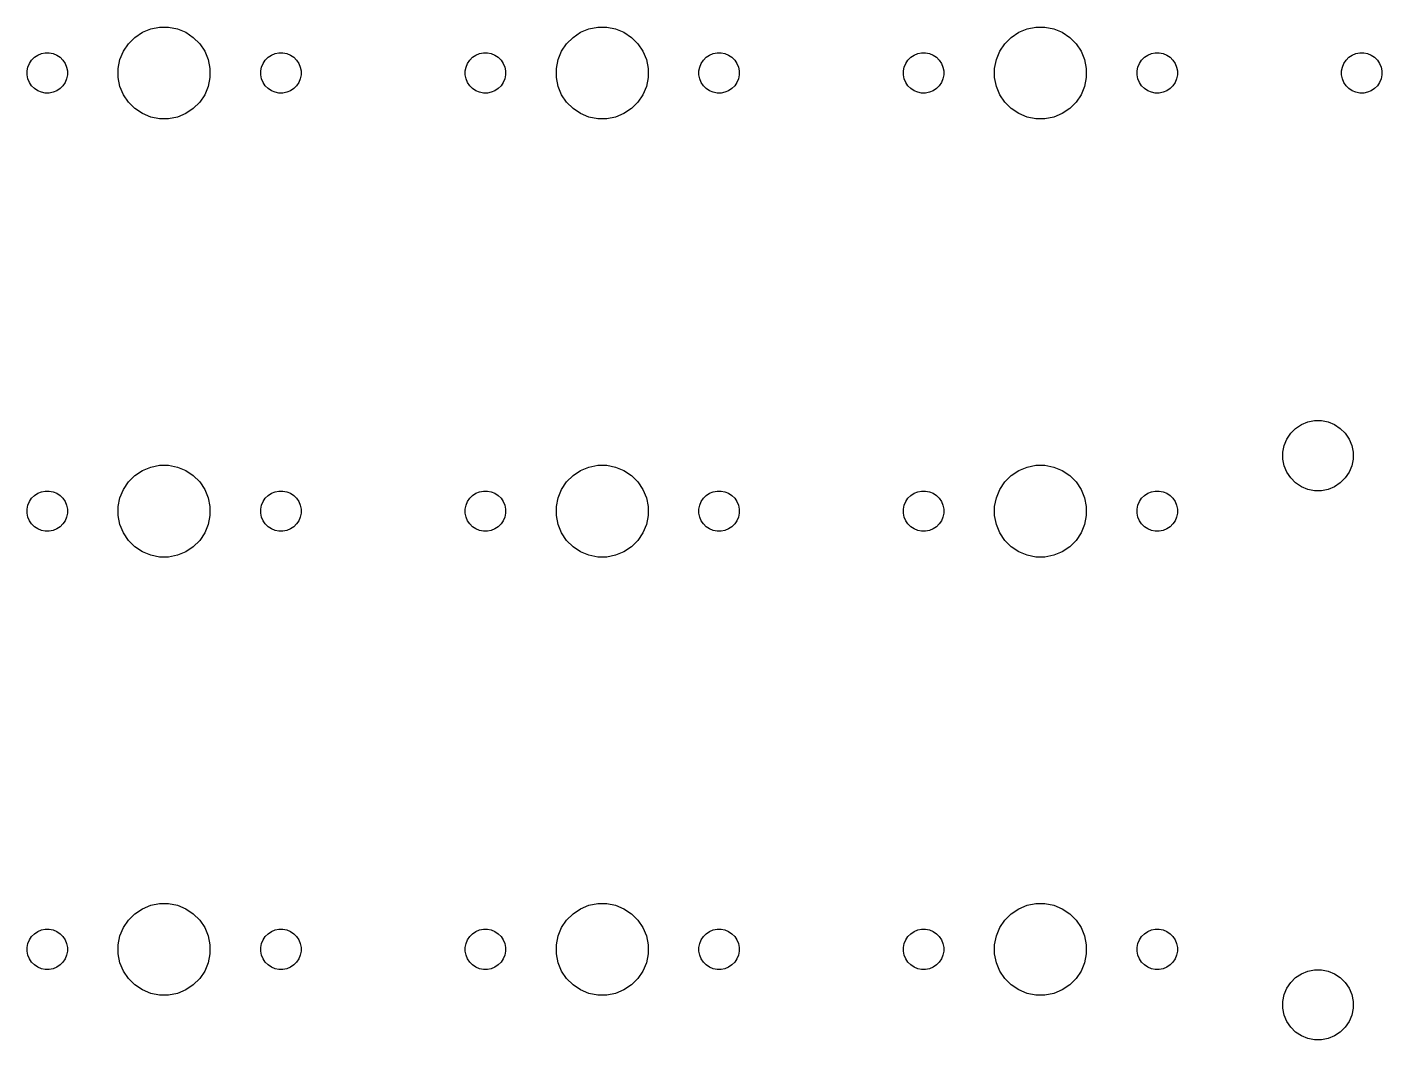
# Model space of a CAD drawing. Extents: x -662 to -203, y -195 to -58.
# Drawn here: x -662.4 to -603.5, y -130.2 to -86.2 of the extents above; entities that cross this region are included whole.
import ezdxf

# ---------------------------------------------------------------- set-up
doc = ezdxf.new("R2010")
doc.units = 0
doc.layers.add('BLACK', color=7, linetype='CONTINUOUS')

msp = doc.modelspace()

# ---------------------------------------------------------------- linework, layer by layer
at = {"layer": 'BLACK', "linetype": 'CONTINUOUS'}
for p, q in [((-657.696, -86.6019), (-657.369, -86.3837)), ((-657.369, -86.3837), (-657.006, -86.2334)), ((-657.006, -86.2334), (-656.621, -86.1568)), ((-656.621, -86.1568), (-656.229, -86.1568)), ((-656.229, -86.1568), (-655.843, -86.2334)), ((-655.843, -86.2334), (-655.48, -86.3837)), ((-655.48, -86.3837), (-655.154, -86.6019)), ((-638.646, -86.6019), (-638.319, -86.3837)), ((-638.319, -86.3837), (-637.956, -86.2334)), ((-637.956, -86.2334), (-637.571, -86.1568)), ((-637.571, -86.1568), (-637.179, -86.1568)), ((-637.179, -86.1568), (-636.793, -86.2334)), ((-636.793, -86.2334), (-636.43, -86.3837)), ((-636.43, -86.3837), (-636.104, -86.6019)), ((-619.596, -86.6019), (-619.269, -86.3837)), ((-619.269, -86.3837), (-618.906, -86.2334)), ((-618.906, -86.2334), (-618.521, -86.1568)), ((-618.521, -86.1568), (-618.129, -86.1568)), ((-618.129, -86.1568), (-617.743, -86.2334)), ((-617.743, -86.2334), (-617.38, -86.3837)), ((-617.38, -86.3837), (-617.054, -86.6019)), ((-658.192, -87.2062), (-657.974, -86.8797)), ((-657.974, -86.8797), (-657.696, -86.6019)), ((-655.154, -86.6019), (-654.876, -86.8797)), ((-654.876, -86.8797), (-654.658, -87.2062)), ((-639.142, -87.2062), (-638.924, -86.8797)), ((-638.924, -86.8797), (-638.646, -86.6019)), ((-636.104, -86.6019), (-635.826, -86.8797)), ((-635.826, -86.8797), (-635.608, -87.2062)), ((-620.092, -87.2062), (-619.874, -86.8797)), ((-619.874, -86.8797), (-619.596, -86.6019)), ((-617.054, -86.6019), (-616.776, -86.8797)), ((-616.776, -86.8797), (-616.558, -87.2062)), ((-662.346, -87.8955), (-662.28, -87.7362)), ((-662.28, -87.7362), (-662.185, -87.5929)), ((-662.185, -87.5929), (-662.063, -87.471)), ((-662.063, -87.471), (-661.919, -87.3753)), ((-661.919, -87.3753), (-661.76, -87.3093)), ((-661.76, -87.3093), (-661.591, -87.2757)), ((-661.591, -87.2757), (-661.419, -87.2757)), ((-661.419, -87.2757), (-661.25, -87.3093)), ((-661.25, -87.3093), (-661.09, -87.3753)), ((-661.09, -87.3753), (-660.947, -87.471)), ((-660.947, -87.471), (-660.825, -87.5929)), ((-660.825, -87.5929), (-660.729, -87.7362)), ((-660.729, -87.7362), (-660.664, -87.8955)), ((-658.419, -87.9543), (-658.342, -87.5691)), ((-658.342, -87.5691), (-658.192, -87.2062)), ((-654.658, -87.2062), (-654.508, -87.5691)), ((-654.508, -87.5691), (-654.431, -87.9543)), ((-652.186, -87.8955), (-652.12, -87.7362)), ((-652.12, -87.7362), (-652.025, -87.5929)), ((-652.025, -87.5929), (-651.903, -87.471)), ((-651.903, -87.471), (-651.759, -87.3753)), ((-651.759, -87.3753), (-651.6, -87.3093)), ((-651.6, -87.3093), (-651.431, -87.2757)), ((-651.431, -87.2757), (-651.259, -87.2757)), ((-651.259, -87.2757), (-651.09, -87.3093)), ((-651.09, -87.3093), (-650.93, -87.3753)), ((-650.93, -87.3753), (-650.787, -87.471)), ((-650.787, -87.471), (-650.665, -87.5929)), ((-650.665, -87.5929), (-650.569, -87.7362)), ((-650.569, -87.7362), (-650.504, -87.8955)), ((-643.296, -87.8955), (-643.23, -87.7362)), ((-643.23, -87.7362), (-643.135, -87.5929)), ((-643.135, -87.5929), (-643.013, -87.471)), ((-643.013, -87.471), (-642.869, -87.3753)), ((-642.869, -87.3753), (-642.71, -87.3093)), ((-642.71, -87.3093), (-642.541, -87.2757)), ((-642.541, -87.2757), (-642.369, -87.2757)), ((-642.369, -87.2757), (-642.2, -87.3093)), ((-642.2, -87.3093), (-642.04, -87.3753)), ((-642.04, -87.3753), (-641.897, -87.471)), ((-641.897, -87.471), (-641.775, -87.5929)), ((-641.775, -87.5929), (-641.679, -87.7362)), ((-641.679, -87.7362), (-641.614, -87.8955)), ((-639.369, -87.9543), (-639.292, -87.5691)), ((-639.292, -87.5691), (-639.142, -87.2062)), ((-635.608, -87.2062), (-635.458, -87.5691)), ((-635.458, -87.5691), (-635.381, -87.9543)), ((-633.136, -87.8955), (-633.07, -87.7362)), ((-633.07, -87.7362), (-632.975, -87.5929)), ((-632.975, -87.5929), (-632.853, -87.471)), ((-632.853, -87.471), (-632.709, -87.3753)), ((-632.709, -87.3753), (-632.55, -87.3093)), ((-632.55, -87.3093), (-632.381, -87.2757)), ((-632.381, -87.2757), (-632.209, -87.2757)), ((-632.209, -87.2757), (-632.04, -87.3093)), ((-632.04, -87.3093), (-631.88, -87.3753)), ((-631.88, -87.3753), (-631.737, -87.471)), ((-631.737, -87.471), (-631.615, -87.5929)), ((-631.615, -87.5929), (-631.519, -87.7362)), ((-631.519, -87.7362), (-631.454, -87.8955)), ((-624.246, -87.8955), (-624.18, -87.7362)), ((-624.18, -87.7362), (-624.085, -87.5929)), ((-624.085, -87.5929), (-623.963, -87.471)), ((-623.963, -87.471), (-623.819, -87.3753)), ((-623.819, -87.3753), (-623.66, -87.3093)), ((-623.66, -87.3093), (-623.491, -87.2757)), ((-623.491, -87.2757), (-623.319, -87.2757)), ((-623.319, -87.2757), (-623.15, -87.3093)), ((-623.15, -87.3093), (-622.99, -87.3753)), ((-622.99, -87.3753), (-622.847, -87.471)), ((-622.847, -87.471), (-622.725, -87.5929)), ((-622.725, -87.5929), (-622.629, -87.7362)), ((-622.629, -87.7362), (-622.564, -87.8955)), ((-620.319, -87.9543), (-620.242, -87.5691)), ((-620.242, -87.5691), (-620.092, -87.2062)), ((-616.558, -87.2062), (-616.408, -87.5691)), ((-616.408, -87.5691), (-616.331, -87.9543)), ((-614.086, -87.8955), (-614.02, -87.7362)), ((-614.02, -87.7362), (-613.925, -87.5929)), ((-613.925, -87.5929), (-613.803, -87.471)), ((-613.803, -87.471), (-613.659, -87.3753)), ((-613.659, -87.3753), (-613.5, -87.3093)), ((-613.5, -87.3093), (-613.331, -87.2757)), ((-613.331, -87.2757), (-613.159, -87.2757)), ((-613.159, -87.2757), (-612.99, -87.3093)), ((-612.99, -87.3093), (-612.83, -87.3753)), ((-612.83, -87.3753), (-612.687, -87.471)), ((-612.687, -87.471), (-612.565, -87.5929)), ((-612.565, -87.5929), (-612.469, -87.7362)), ((-612.469, -87.7362), (-612.404, -87.8955)), ((-605.196, -87.8955), (-605.13, -87.7362)), ((-605.13, -87.7362), (-605.035, -87.5929)), ((-605.035, -87.5929), (-604.913, -87.471)), ((-604.913, -87.471), (-604.769, -87.3753)), ((-604.769, -87.3753), (-604.61, -87.3093)), ((-604.61, -87.3093), (-604.441, -87.2757)), ((-604.441, -87.2757), (-604.269, -87.2757)), ((-604.269, -87.2757), (-604.1, -87.3093)), ((-604.1, -87.3093), (-603.94, -87.3753)), ((-603.94, -87.3753), (-603.797, -87.471)), ((-603.797, -87.471), (-603.675, -87.5929)), ((-603.675, -87.5929), (-603.579, -87.7362)), ((-603.579, -87.7362), (-603.514, -87.8955)), ((-662.38, -88.0645), (-662.346, -87.8955)), ((-662.38, -88.2369), (-662.38, -88.0645)), ((-662.346, -88.4059), (-662.38, -88.2369)), ((-660.664, -87.8955), (-660.63, -88.0645)), ((-660.63, -88.2369), (-660.664, -88.4059)), ((-660.63, -88.0645), (-660.63, -88.2369)), ((-658.419, -88.3471), (-658.419, -87.9543)), ((-658.342, -88.7323), (-658.419, -88.3471)), ((-654.431, -88.3471), (-654.508, -88.7323)), ((-654.431, -87.9543), (-654.431, -88.3471)), ((-652.22, -88.0645), (-652.186, -87.8955)), ((-652.22, -88.2369), (-652.22, -88.0645)), ((-652.186, -88.4059), (-652.22, -88.2369)), ((-650.504, -87.8955), (-650.47, -88.0645)), ((-650.47, -88.2369), (-650.504, -88.4059)), ((-650.47, -88.0645), (-650.47, -88.2369)), ((-643.33, -88.0645), (-643.296, -87.8955)), ((-643.33, -88.2369), (-643.33, -88.0645)), ((-643.296, -88.4059), (-643.33, -88.2369)), ((-641.614, -87.8955), (-641.58, -88.0645)), ((-641.58, -88.2369), (-641.614, -88.4059)), ((-641.58, -88.0645), (-641.58, -88.2369)), ((-639.369, -88.3471), (-639.369, -87.9543)), ((-639.292, -88.7323), (-639.369, -88.3471)), ((-635.381, -88.3471), (-635.458, -88.7323)), ((-635.381, -87.9543), (-635.381, -88.3471)), ((-633.17, -88.0645), (-633.136, -87.8955)), ((-633.17, -88.2369), (-633.17, -88.0645)), ((-633.136, -88.4059), (-633.17, -88.2369)), ((-631.454, -87.8955), (-631.42, -88.0645)), ((-631.42, -88.2369), (-631.454, -88.4059)), ((-631.42, -88.0645), (-631.42, -88.2369)), ((-624.28, -88.0645), (-624.246, -87.8955)), ((-624.28, -88.2369), (-624.28, -88.0645)), ((-624.246, -88.4059), (-624.28, -88.2369)), ((-622.564, -87.8955), (-622.53, -88.0645)), ((-622.53, -88.2369), (-622.564, -88.4059)), ((-622.53, -88.0645), (-622.53, -88.2369)), ((-620.319, -88.3471), (-620.319, -87.9543)), ((-620.242, -88.7323), (-620.319, -88.3471)), ((-616.331, -88.3471), (-616.408, -88.7323)), ((-616.331, -87.9543), (-616.331, -88.3471)), ((-614.12, -88.0645), (-614.086, -87.8955)), ((-614.12, -88.2369), (-614.12, -88.0645)), ((-614.086, -88.4059), (-614.12, -88.2369)), ((-612.404, -87.8955), (-612.37, -88.0645)), ((-612.37, -88.2369), (-612.404, -88.4059)), ((-612.37, -88.0645), (-612.37, -88.2369)), ((-605.23, -88.0645), (-605.196, -87.8955)), ((-605.23, -88.2369), (-605.23, -88.0645)), ((-605.196, -88.4059), (-605.23, -88.2369)), ((-603.514, -87.8955), (-603.48, -88.0645)), ((-603.48, -88.2369), (-603.514, -88.4059)), ((-603.48, -88.0645), (-603.48, -88.2369)), ((-662.28, -88.5652), (-662.346, -88.4059)), ((-662.185, -88.7085), (-662.28, -88.5652)), ((-662.063, -88.8304), (-662.185, -88.7085)), ((-661.919, -88.9261), (-662.063, -88.8304)), ((-661.76, -88.9921), (-661.919, -88.9261)), ((-661.09, -88.9261), (-661.25, -88.9921)), ((-660.947, -88.8304), (-661.09, -88.9261)), ((-660.825, -88.7085), (-660.947, -88.8304)), ((-660.729, -88.5652), (-660.825, -88.7085)), ((-660.664, -88.4059), (-660.729, -88.5652)), ((-658.192, -89.0952), (-658.342, -88.7323)), ((-654.508, -88.7323), (-654.658, -89.0952)), ((-652.12, -88.5652), (-652.186, -88.4059)), ((-652.025, -88.7085), (-652.12, -88.5652)), ((-651.903, -88.8304), (-652.025, -88.7085)), ((-651.759, -88.9261), (-651.903, -88.8304)), ((-651.6, -88.9921), (-651.759, -88.9261)), ((-650.93, -88.9261), (-651.09, -88.9921)), ((-650.787, -88.8304), (-650.93, -88.9261)), ((-650.665, -88.7085), (-650.787, -88.8304)), ((-650.569, -88.5652), (-650.665, -88.7085)), ((-650.504, -88.4059), (-650.569, -88.5652)), ((-643.23, -88.5652), (-643.296, -88.4059)), ((-643.135, -88.7085), (-643.23, -88.5652)), ((-643.013, -88.8304), (-643.135, -88.7085)), ((-642.869, -88.9261), (-643.013, -88.8304)), ((-642.71, -88.9921), (-642.869, -88.9261)), ((-642.04, -88.9261), (-642.2, -88.9921)), ((-641.897, -88.8304), (-642.04, -88.9261)), ((-641.775, -88.7085), (-641.897, -88.8304)), ((-641.679, -88.5652), (-641.775, -88.7085)), ((-641.614, -88.4059), (-641.679, -88.5652)), ((-639.142, -89.0952), (-639.292, -88.7323)), ((-635.458, -88.7323), (-635.608, -89.0952)), ((-633.07, -88.5652), (-633.136, -88.4059)), ((-632.975, -88.7085), (-633.07, -88.5652)), ((-632.853, -88.8304), (-632.975, -88.7085)), ((-632.709, -88.9261), (-632.853, -88.8304)), ((-632.55, -88.9921), (-632.709, -88.9261)), ((-631.88, -88.9261), (-632.04, -88.9921)), ((-631.737, -88.8304), (-631.88, -88.9261)), ((-631.615, -88.7085), (-631.737, -88.8304)), ((-631.519, -88.5652), (-631.615, -88.7085)), ((-631.454, -88.4059), (-631.519, -88.5652)), ((-624.18, -88.5652), (-624.246, -88.4059)), ((-624.085, -88.7085), (-624.18, -88.5652)), ((-623.963, -88.8304), (-624.085, -88.7085)), ((-623.819, -88.9261), (-623.963, -88.8304)), ((-623.66, -88.9921), (-623.819, -88.9261)), ((-622.99, -88.9261), (-623.15, -88.9921)), ((-622.847, -88.8304), (-622.99, -88.9261)), ((-622.725, -88.7085), (-622.847, -88.8304)), ((-622.629, -88.5652), (-622.725, -88.7085)), ((-622.564, -88.4059), (-622.629, -88.5652)), ((-620.092, -89.0952), (-620.242, -88.7323)), ((-616.408, -88.7323), (-616.558, -89.0952)), ((-614.02, -88.5652), (-614.086, -88.4059)), ((-613.925, -88.7085), (-614.02, -88.5652)), ((-613.803, -88.8304), (-613.925, -88.7085)), ((-613.659, -88.9261), (-613.803, -88.8304)), ((-613.5, -88.9921), (-613.659, -88.9261)), ((-612.83, -88.9261), (-612.99, -88.9921)), ((-612.687, -88.8304), (-612.83, -88.9261)), ((-612.565, -88.7085), (-612.687, -88.8304)), ((-612.469, -88.5652), (-612.565, -88.7085)), ((-612.404, -88.4059), (-612.469, -88.5652)), ((-605.13, -88.5652), (-605.196, -88.4059)), ((-605.035, -88.7085), (-605.13, -88.5652)), ((-604.913, -88.8304), (-605.035, -88.7085)), ((-604.769, -88.9261), (-604.913, -88.8304)), ((-604.61, -88.9921), (-604.769, -88.9261)), ((-603.94, -88.9261), (-604.1, -88.9921)), ((-603.797, -88.8304), (-603.94, -88.9261)), ((-603.675, -88.7085), (-603.797, -88.8304)), ((-603.579, -88.5652), (-603.675, -88.7085)), ((-603.514, -88.4059), (-603.579, -88.5652)), ((-661.591, -89.0257), (-661.76, -88.9921)), ((-661.419, -89.0257), (-661.591, -89.0257)), ((-661.25, -88.9921), (-661.419, -89.0257)), ((-657.974, -89.4217), (-658.192, -89.0952)), ((-657.696, -89.6995), (-657.974, -89.4217)), ((-654.876, -89.4217), (-655.154, -89.6995)), ((-654.658, -89.0952), (-654.876, -89.4217)), ((-651.431, -89.0257), (-651.6, -88.9921)), ((-651.259, -89.0257), (-651.431, -89.0257)), ((-651.09, -88.9921), (-651.259, -89.0257)), ((-642.541, -89.0257), (-642.71, -88.9921)), ((-642.369, -89.0257), (-642.541, -89.0257)), ((-642.2, -88.9921), (-642.369, -89.0257)), ((-638.924, -89.4217), (-639.142, -89.0952)), ((-638.646, -89.6995), (-638.924, -89.4217)), ((-635.826, -89.4217), (-636.104, -89.6995)), ((-635.608, -89.0952), (-635.826, -89.4217)), ((-632.381, -89.0257), (-632.55, -88.9921)), ((-632.209, -89.0257), (-632.381, -89.0257)), ((-632.04, -88.9921), (-632.209, -89.0257)), ((-623.491, -89.0257), (-623.66, -88.9921)), ((-623.319, -89.0257), (-623.491, -89.0257)), ((-623.15, -88.9921), (-623.319, -89.0257)), ((-619.874, -89.4217), (-620.092, -89.0952)), ((-619.596, -89.6995), (-619.874, -89.4217)), ((-616.776, -89.4217), (-617.054, -89.6995)), ((-616.558, -89.0952), (-616.776, -89.4217)), ((-613.331, -89.0257), (-613.5, -88.9921)), ((-613.159, -89.0257), (-613.331, -89.0257)), ((-612.99, -88.9921), (-613.159, -89.0257)), ((-604.441, -89.0257), (-604.61, -88.9921)), ((-604.269, -89.0257), (-604.441, -89.0257)), ((-604.1, -88.9921), (-604.269, -89.0257)), ((-657.369, -89.9177), (-657.696, -89.6995)), ((-657.006, -90.068), (-657.369, -89.9177)), ((-656.621, -90.1446), (-657.006, -90.068)), ((-655.843, -90.068), (-656.229, -90.1446)), ((-655.48, -89.9177), (-655.843, -90.068)), ((-655.154, -89.6995), (-655.48, -89.9177)), ((-638.319, -89.9177), (-638.646, -89.6995)), ((-637.956, -90.068), (-638.319, -89.9177)), ((-637.571, -90.1446), (-637.956, -90.068)), ((-636.793, -90.068), (-637.179, -90.1446)), ((-636.43, -89.9177), (-636.793, -90.068)), ((-636.104, -89.6995), (-636.43, -89.9177)), ((-619.269, -89.9177), (-619.596, -89.6995)), ((-618.906, -90.068), (-619.269, -89.9177)), ((-618.521, -90.1446), (-618.906, -90.068)), ((-617.743, -90.068), (-618.129, -90.1446)), ((-617.38, -89.9177), (-617.743, -90.068)), ((-617.054, -89.6995), (-617.38, -89.9177)), ((-656.229, -90.1446), (-656.621, -90.1446)), ((-637.179, -90.1446), (-637.571, -90.1446)), ((-618.129, -90.1446), (-618.521, -90.1446)), ((-607.444, -103.816), (-607.231, -103.604)), ((-607.231, -103.604), (-606.982, -103.437)), ((-606.982, -103.437), (-606.704, -103.322)), ((-606.704, -103.322), (-606.41, -103.264)), ((-606.41, -103.264), (-606.11, -103.264)), ((-606.11, -103.264), (-605.815, -103.322)), ((-605.815, -103.322), (-605.538, -103.437)), ((-605.538, -103.437), (-605.288, -103.604)), ((-605.288, -103.604), (-605.076, -103.816)), ((-607.725, -104.343), (-607.61, -104.066)), ((-607.61, -104.066), (-607.444, -103.816)), ((-605.076, -103.816), (-604.909, -104.066)), ((-604.909, -104.066), (-604.794, -104.343)), ((-607.784, -104.638), (-607.725, -104.343)), ((-607.784, -104.938), (-607.784, -104.638)), ((-604.794, -104.343), (-604.736, -104.638)), ((-604.736, -104.638), (-604.736, -104.938)), ((-657.369, -105.434), (-657.006, -105.283)), ((-657.006, -105.283), (-656.621, -105.207)), ((-656.621, -105.207), (-656.229, -105.207)), ((-656.229, -105.207), (-655.843, -105.283)), ((-655.843, -105.283), (-655.48, -105.434)), ((-638.319, -105.434), (-637.956, -105.283)), ((-637.956, -105.283), (-637.571, -105.207)), ((-637.571, -105.207), (-637.179, -105.207)), ((-637.179, -105.207), (-636.793, -105.283)), ((-636.793, -105.283), (-636.43, -105.434)), ((-619.269, -105.434), (-618.906, -105.283)), ((-618.906, -105.283), (-618.521, -105.207)), ((-618.521, -105.207), (-618.129, -105.207)), ((-618.129, -105.207), (-617.743, -105.283)), ((-617.743, -105.283), (-617.38, -105.434)), ((-607.725, -105.232), (-607.784, -104.938)), ((-607.61, -105.51), (-607.725, -105.232)), ((-604.794, -105.232), (-604.909, -105.51)), ((-604.736, -104.938), (-604.794, -105.232)), ((-658.192, -106.256), (-657.974, -105.93)), ((-657.974, -105.93), (-657.696, -105.652)), ((-657.696, -105.652), (-657.369, -105.434)), ((-655.48, -105.434), (-655.154, -105.652)), ((-655.154, -105.652), (-654.876, -105.93)), ((-654.876, -105.93), (-654.658, -106.256)), ((-639.142, -106.256), (-638.924, -105.93)), ((-638.924, -105.93), (-638.646, -105.652)), ((-638.646, -105.652), (-638.319, -105.434)), ((-636.43, -105.434), (-636.104, -105.652)), ((-636.104, -105.652), (-635.826, -105.93)), ((-635.826, -105.93), (-635.608, -106.256)), ((-620.092, -106.256), (-619.874, -105.93)), ((-619.874, -105.93), (-619.596, -105.652)), ((-619.596, -105.652), (-619.269, -105.434)), ((-617.38, -105.434), (-617.054, -105.652)), ((-617.054, -105.652), (-616.776, -105.93)), ((-616.776, -105.93), (-616.558, -106.256)), ((-607.444, -105.759), (-607.61, -105.51)), ((-607.231, -105.971), (-607.444, -105.759)), ((-606.982, -106.138), (-607.231, -105.971)), ((-605.288, -105.971), (-605.538, -106.138)), ((-605.076, -105.759), (-605.288, -105.971)), ((-604.909, -105.51), (-605.076, -105.759)), ((-662.185, -106.643), (-662.063, -106.521)), ((-662.063, -106.521), (-661.919, -106.425)), ((-661.919, -106.425), (-661.76, -106.359)), ((-661.76, -106.359), (-661.591, -106.326)), ((-661.591, -106.326), (-661.419, -106.326)), ((-661.419, -106.326), (-661.25, -106.359)), ((-661.25, -106.359), (-661.09, -106.425)), ((-661.09, -106.425), (-660.947, -106.521)), ((-660.947, -106.521), (-660.825, -106.643)), ((-658.342, -106.619), (-658.192, -106.256)), ((-654.658, -106.256), (-654.508, -106.619)), ((-652.025, -106.643), (-651.903, -106.521)), ((-651.903, -106.521), (-651.759, -106.425)), ((-651.759, -106.425), (-651.6, -106.359)), ((-651.6, -106.359), (-651.431, -106.326)), ((-651.431, -106.326), (-651.259, -106.326)), ((-651.259, -106.326), (-651.09, -106.359)), ((-651.09, -106.359), (-650.93, -106.425)), ((-650.93, -106.425), (-650.787, -106.521)), ((-650.787, -106.521), (-650.665, -106.643)), ((-643.135, -106.643), (-643.013, -106.521)), ((-643.013, -106.521), (-642.869, -106.425)), ((-642.869, -106.425), (-642.71, -106.359)), ((-642.71, -106.359), (-642.541, -106.326)), ((-642.541, -106.326), (-642.369, -106.326)), ((-642.369, -106.326), (-642.2, -106.359)), ((-642.2, -106.359), (-642.04, -106.425)), ((-642.04, -106.425), (-641.897, -106.521)), ((-641.897, -106.521), (-641.775, -106.643)), ((-639.292, -106.619), (-639.142, -106.256)), ((-635.608, -106.256), (-635.458, -106.619)), ((-632.975, -106.643), (-632.853, -106.521)), ((-632.853, -106.521), (-632.709, -106.425)), ((-632.709, -106.425), (-632.55, -106.359)), ((-632.55, -106.359), (-632.381, -106.326)), ((-632.381, -106.326), (-632.209, -106.326)), ((-632.209, -106.326), (-632.04, -106.359)), ((-632.04, -106.359), (-631.88, -106.425)), ((-631.88, -106.425), (-631.737, -106.521)), ((-631.737, -106.521), (-631.615, -106.643)), ((-624.085, -106.643), (-623.963, -106.521)), ((-623.963, -106.521), (-623.819, -106.425)), ((-623.819, -106.425), (-623.66, -106.359)), ((-623.66, -106.359), (-623.491, -106.326)), ((-623.491, -106.326), (-623.319, -106.326)), ((-623.319, -106.326), (-623.15, -106.359)), ((-623.15, -106.359), (-622.99, -106.425)), ((-622.99, -106.425), (-622.847, -106.521)), ((-622.847, -106.521), (-622.725, -106.643)), ((-620.242, -106.619), (-620.092, -106.256)), ((-616.558, -106.256), (-616.408, -106.619)), ((-613.925, -106.643), (-613.803, -106.521)), ((-613.803, -106.521), (-613.659, -106.425)), ((-613.659, -106.425), (-613.5, -106.359)), ((-613.5, -106.359), (-613.331, -106.326)), ((-613.331, -106.326), (-613.159, -106.326)), ((-613.159, -106.326), (-612.99, -106.359)), ((-612.99, -106.359), (-612.83, -106.425)), ((-612.83, -106.425), (-612.687, -106.521)), ((-612.687, -106.521), (-612.565, -106.643)), ((-606.704, -106.253), (-606.982, -106.138)), ((-606.41, -106.312), (-606.704, -106.253)), ((-606.11, -106.312), (-606.41, -106.312)), ((-605.815, -106.253), (-606.11, -106.312)), ((-605.538, -106.138), (-605.815, -106.253)), ((-662.38, -107.115), (-662.346, -106.945)), ((-662.38, -107.287), (-662.38, -107.115)), ((-662.346, -106.945), (-662.28, -106.786)), ((-662.28, -106.786), (-662.185, -106.643)), ((-660.825, -106.643), (-660.729, -106.786)), ((-660.729, -106.786), (-660.664, -106.945)), ((-660.664, -106.945), (-660.63, -107.115)), ((-660.63, -107.115), (-660.63, -107.287)), ((-658.419, -107.004), (-658.342, -106.619)), ((-658.419, -107.397), (-658.419, -107.004)), ((-654.508, -106.619), (-654.431, -107.004)), ((-654.431, -107.004), (-654.431, -107.397)), ((-652.22, -107.115), (-652.186, -106.945)), ((-652.22, -107.287), (-652.22, -107.115)), ((-652.186, -106.945), (-652.12, -106.786)), ((-652.12, -106.786), (-652.025, -106.643)), ((-650.665, -106.643), (-650.569, -106.786)), ((-650.569, -106.786), (-650.504, -106.945)), ((-650.504, -106.945), (-650.47, -107.115)), ((-650.47, -107.115), (-650.47, -107.287)), ((-643.33, -107.115), (-643.296, -106.945)), ((-643.33, -107.287), (-643.33, -107.115)), ((-643.296, -106.945), (-643.23, -106.786)), ((-643.23, -106.786), (-643.135, -106.643)), ((-641.775, -106.643), (-641.679, -106.786)), ((-641.679, -106.786), (-641.614, -106.945)), ((-641.614, -106.945), (-641.58, -107.115)), ((-641.58, -107.115), (-641.58, -107.287)), ((-639.369, -107.004), (-639.292, -106.619)), ((-639.369, -107.397), (-639.369, -107.004)), ((-635.458, -106.619), (-635.381, -107.004)), ((-635.381, -107.004), (-635.381, -107.397)), ((-633.17, -107.115), (-633.136, -106.945)), ((-633.17, -107.287), (-633.17, -107.115)), ((-633.136, -106.945), (-633.07, -106.786)), ((-633.07, -106.786), (-632.975, -106.643)), ((-631.615, -106.643), (-631.519, -106.786)), ((-631.519, -106.786), (-631.454, -106.945)), ((-631.454, -106.945), (-631.42, -107.115)), ((-631.42, -107.115), (-631.42, -107.287)), ((-624.28, -107.115), (-624.246, -106.945)), ((-624.28, -107.287), (-624.28, -107.115)), ((-624.246, -106.945), (-624.18, -106.786)), ((-624.18, -106.786), (-624.085, -106.643)), ((-622.725, -106.643), (-622.629, -106.786)), ((-622.629, -106.786), (-622.564, -106.945)), ((-622.564, -106.945), (-622.53, -107.115)), ((-622.53, -107.115), (-622.53, -107.287)), ((-620.319, -107.004), (-620.242, -106.619)), ((-620.319, -107.397), (-620.319, -107.004)), ((-616.408, -106.619), (-616.331, -107.004)), ((-616.331, -107.004), (-616.331, -107.397)), ((-614.12, -107.115), (-614.086, -106.945)), ((-614.12, -107.287), (-614.12, -107.115)), ((-614.086, -106.945), (-614.02, -106.786)), ((-614.02, -106.786), (-613.925, -106.643)), ((-612.565, -106.643), (-612.469, -106.786)), ((-612.469, -106.786), (-612.404, -106.945)), ((-612.404, -106.945), (-612.37, -107.115)), ((-612.37, -107.115), (-612.37, -107.287)), ((-662.346, -107.456), (-662.38, -107.287)), ((-662.28, -107.615), (-662.346, -107.456)), ((-662.185, -107.758), (-662.28, -107.615)), ((-662.063, -107.88), (-662.185, -107.758)), ((-660.825, -107.758), (-660.947, -107.88)), ((-660.729, -107.615), (-660.825, -107.758)), ((-660.664, -107.456), (-660.729, -107.615)), ((-660.63, -107.287), (-660.664, -107.456)), ((-658.342, -107.782), (-658.419, -107.397)), ((-658.192, -108.145), (-658.342, -107.782)), ((-654.508, -107.782), (-654.658, -108.145)), ((-654.431, -107.397), (-654.508, -107.782)), ((-652.186, -107.456), (-652.22, -107.287)), ((-652.12, -107.615), (-652.186, -107.456)), ((-652.025, -107.758), (-652.12, -107.615)), ((-651.903, -107.88), (-652.025, -107.758)), ((-650.665, -107.758), (-650.787, -107.88)), ((-650.569, -107.615), (-650.665, -107.758)), ((-650.504, -107.456), (-650.569, -107.615)), ((-650.47, -107.287), (-650.504, -107.456)), ((-643.296, -107.456), (-643.33, -107.287)), ((-643.23, -107.615), (-643.296, -107.456)), ((-643.135, -107.758), (-643.23, -107.615)), ((-643.013, -107.88), (-643.135, -107.758)), ((-641.775, -107.758), (-641.897, -107.88)), ((-641.679, -107.615), (-641.775, -107.758)), ((-641.614, -107.456), (-641.679, -107.615)), ((-641.58, -107.287), (-641.614, -107.456)), ((-639.292, -107.782), (-639.369, -107.397)), ((-639.142, -108.145), (-639.292, -107.782)), ((-635.458, -107.782), (-635.608, -108.145)), ((-635.381, -107.397), (-635.458, -107.782)), ((-633.136, -107.456), (-633.17, -107.287)), ((-633.07, -107.615), (-633.136, -107.456)), ((-632.975, -107.758), (-633.07, -107.615)), ((-632.853, -107.88), (-632.975, -107.758)), ((-631.615, -107.758), (-631.737, -107.88)), ((-631.519, -107.615), (-631.615, -107.758)), ((-631.454, -107.456), (-631.519, -107.615)), ((-631.42, -107.287), (-631.454, -107.456)), ((-624.246, -107.456), (-624.28, -107.287)), ((-624.18, -107.615), (-624.246, -107.456)), ((-624.085, -107.758), (-624.18, -107.615)), ((-623.963, -107.88), (-624.085, -107.758)), ((-622.725, -107.758), (-622.847, -107.88)), ((-622.629, -107.615), (-622.725, -107.758)), ((-622.564, -107.456), (-622.629, -107.615)), ((-622.53, -107.287), (-622.564, -107.456)), ((-620.242, -107.782), (-620.319, -107.397)), ((-620.092, -108.145), (-620.242, -107.782)), ((-616.408, -107.782), (-616.558, -108.145)), ((-616.331, -107.397), (-616.408, -107.782)), ((-614.086, -107.456), (-614.12, -107.287)), ((-614.02, -107.615), (-614.086, -107.456)), ((-613.925, -107.758), (-614.02, -107.615)), ((-613.803, -107.88), (-613.925, -107.758)), ((-612.565, -107.758), (-612.687, -107.88)), ((-612.469, -107.615), (-612.565, -107.758)), ((-612.404, -107.456), (-612.469, -107.615)), ((-612.37, -107.287), (-612.404, -107.456)), ((-661.919, -107.976), (-662.063, -107.88)), ((-661.76, -108.042), (-661.919, -107.976)), ((-661.591, -108.076), (-661.76, -108.042)), ((-661.419, -108.076), (-661.591, -108.076)), ((-661.25, -108.042), (-661.419, -108.076)), ((-661.09, -107.976), (-661.25, -108.042)), ((-660.947, -107.88), (-661.09, -107.976)), ((-657.974, -108.472), (-658.192, -108.145)), ((-654.658, -108.145), (-654.876, -108.472)), ((-651.759, -107.976), (-651.903, -107.88)), ((-651.6, -108.042), (-651.759, -107.976)), ((-651.431, -108.076), (-651.6, -108.042)), ((-651.259, -108.076), (-651.431, -108.076)), ((-651.09, -108.042), (-651.259, -108.076)), ((-650.93, -107.976), (-651.09, -108.042)), ((-650.787, -107.88), (-650.93, -107.976)), ((-642.869, -107.976), (-643.013, -107.88)), ((-642.71, -108.042), (-642.869, -107.976)), ((-642.541, -108.076), (-642.71, -108.042)), ((-642.369, -108.076), (-642.541, -108.076)), ((-642.2, -108.042), (-642.369, -108.076)), ((-642.04, -107.976), (-642.2, -108.042)), ((-641.897, -107.88), (-642.04, -107.976)), ((-638.924, -108.472), (-639.142, -108.145)), ((-635.608, -108.145), (-635.826, -108.472)), ((-632.709, -107.976), (-632.853, -107.88)), ((-632.55, -108.042), (-632.709, -107.976)), ((-632.381, -108.076), (-632.55, -108.042)), ((-632.209, -108.076), (-632.381, -108.076)), ((-632.04, -108.042), (-632.209, -108.076)), ((-631.88, -107.976), (-632.04, -108.042)), ((-631.737, -107.88), (-631.88, -107.976)), ((-623.819, -107.976), (-623.963, -107.88)), ((-623.66, -108.042), (-623.819, -107.976)), ((-623.491, -108.076), (-623.66, -108.042)), ((-623.319, -108.076), (-623.491, -108.076)), ((-623.15, -108.042), (-623.319, -108.076)), ((-622.99, -107.976), (-623.15, -108.042)), ((-622.847, -107.88), (-622.99, -107.976)), ((-619.874, -108.472), (-620.092, -108.145)), ((-616.558, -108.145), (-616.776, -108.472)), ((-613.659, -107.976), (-613.803, -107.88)), ((-613.5, -108.042), (-613.659, -107.976)), ((-613.331, -108.076), (-613.5, -108.042)), ((-613.159, -108.076), (-613.331, -108.076)), ((-612.99, -108.042), (-613.159, -108.076)), ((-612.83, -107.976), (-612.99, -108.042)), ((-612.687, -107.88), (-612.83, -107.976)), ((-657.696, -108.749), (-657.974, -108.472)), ((-657.369, -108.968), (-657.696, -108.749)), ((-655.154, -108.749), (-655.48, -108.968)), ((-654.876, -108.472), (-655.154, -108.749)), ((-638.646, -108.749), (-638.924, -108.472)), ((-638.319, -108.968), (-638.646, -108.749)), ((-636.104, -108.749), (-636.43, -108.968)), ((-635.826, -108.472), (-636.104, -108.749)), ((-619.596, -108.749), (-619.874, -108.472)), ((-619.269, -108.968), (-619.596, -108.749)), ((-617.054, -108.749), (-617.38, -108.968)), ((-616.776, -108.472), (-617.054, -108.749)), ((-657.006, -109.118), (-657.369, -108.968)), ((-656.621, -109.195), (-657.006, -109.118)), ((-656.229, -109.195), (-656.621, -109.195)), ((-655.843, -109.118), (-656.229, -109.195)), ((-655.48, -108.968), (-655.843, -109.118)), ((-637.956, -109.118), (-638.319, -108.968)), ((-637.571, -109.195), (-637.956, -109.118)), ((-637.179, -109.195), (-637.571, -109.195)), ((-636.793, -109.118), (-637.179, -109.195)), ((-636.43, -108.968), (-636.793, -109.118)), ((-618.906, -109.118), (-619.269, -108.968)), ((-618.521, -109.195), (-618.906, -109.118)), ((-618.129, -109.195), (-618.521, -109.195)), ((-617.743, -109.118), (-618.129, -109.195)), ((-617.38, -108.968), (-617.743, -109.118)), ((-657.006, -124.333), (-656.621, -124.257)), ((-656.621, -124.257), (-656.229, -124.257)), ((-656.229, -124.257), (-655.843, -124.333)), ((-637.956, -124.333), (-637.571, -124.257)), ((-637.571, -124.257), (-637.179, -124.257)), ((-637.179, -124.257), (-636.793, -124.333)), ((-618.906, -124.333), (-618.521, -124.257)), ((-618.521, -124.257), (-618.129, -124.257)), ((-618.129, -124.257), (-617.743, -124.333)), ((-657.974, -124.98), (-657.696, -124.702)), ((-657.696, -124.702), (-657.369, -124.484)), ((-657.369, -124.484), (-657.006, -124.333)), ((-655.843, -124.333), (-655.48, -124.484)), ((-655.48, -124.484), (-655.154, -124.702)), ((-655.154, -124.702), (-654.876, -124.98)), ((-638.924, -124.98), (-638.646, -124.702)), ((-638.646, -124.702), (-638.319, -124.484)), ((-638.319, -124.484), (-637.956, -124.333)), ((-636.793, -124.333), (-636.43, -124.484)), ((-636.43, -124.484), (-636.104, -124.702)), ((-636.104, -124.702), (-635.826, -124.98)), ((-619.874, -124.98), (-619.596, -124.702)), ((-619.596, -124.702), (-619.269, -124.484)), ((-619.269, -124.484), (-618.906, -124.333)), ((-617.743, -124.333), (-617.38, -124.484)), ((-617.38, -124.484), (-617.054, -124.702)), ((-617.054, -124.702), (-616.776, -124.98)), ((-661.919, -125.475), (-661.76, -125.409)), ((-661.76, -125.409), (-661.591, -125.376)), ((-661.591, -125.376), (-661.419, -125.376)), ((-661.419, -125.376), (-661.25, -125.409)), ((-661.25, -125.409), (-661.09, -125.475)), ((-658.342, -125.669), (-658.192, -125.306)), ((-658.192, -125.306), (-657.974, -124.98)), ((-654.876, -124.98), (-654.658, -125.306)), ((-654.658, -125.306), (-654.508, -125.669)), ((-651.759, -125.475), (-651.6, -125.409)), ((-651.6, -125.409), (-651.431, -125.376)), ((-651.431, -125.376), (-651.259, -125.376)), ((-651.259, -125.376), (-651.09, -125.409)), ((-651.09, -125.409), (-650.93, -125.475)), ((-642.869, -125.475), (-642.71, -125.409)), ((-642.71, -125.409), (-642.541, -125.376)), ((-642.541, -125.376), (-642.369, -125.376)), ((-642.369, -125.376), (-642.2, -125.409)), ((-642.2, -125.409), (-642.04, -125.475)), ((-639.292, -125.669), (-639.142, -125.306)), ((-639.142, -125.306), (-638.924, -124.98)), ((-635.826, -124.98), (-635.608, -125.306)), ((-635.608, -125.306), (-635.458, -125.669)), ((-632.709, -125.475), (-632.55, -125.409)), ((-632.55, -125.409), (-632.381, -125.376)), ((-632.381, -125.376), (-632.209, -125.376)), ((-632.209, -125.376), (-632.04, -125.409)), ((-632.04, -125.409), (-631.88, -125.475)), ((-623.819, -125.475), (-623.66, -125.409)), ((-623.66, -125.409), (-623.491, -125.376)), ((-623.491, -125.376), (-623.319, -125.376)), ((-623.319, -125.376), (-623.15, -125.409)), ((-623.15, -125.409), (-622.99, -125.475)), ((-620.242, -125.669), (-620.092, -125.306)), ((-620.092, -125.306), (-619.874, -124.98)), ((-616.776, -124.98), (-616.558, -125.306)), ((-616.558, -125.306), (-616.408, -125.669)), ((-613.659, -125.475), (-613.5, -125.409)), ((-613.5, -125.409), (-613.331, -125.376)), ((-613.331, -125.376), (-613.159, -125.376)), ((-613.159, -125.376), (-612.99, -125.409)), ((-612.99, -125.409), (-612.83, -125.475)), ((-662.38, -126.165), (-662.346, -125.995)), ((-662.346, -125.995), (-662.28, -125.836)), ((-662.28, -125.836), (-662.185, -125.693)), ((-662.185, -125.693), (-662.063, -125.571)), ((-662.063, -125.571), (-661.919, -125.475)), ((-661.09, -125.475), (-660.947, -125.571)), ((-660.947, -125.571), (-660.825, -125.693)), ((-660.825, -125.693), (-660.729, -125.836)), ((-660.729, -125.836), (-660.664, -125.995)), ((-660.664, -125.995), (-660.63, -126.165)), ((-658.419, -126.054), (-658.342, -125.669)), ((-654.508, -125.669), (-654.431, -126.054)), ((-652.22, -126.165), (-652.186, -125.995)), ((-652.186, -125.995), (-652.12, -125.836)), ((-652.12, -125.836), (-652.025, -125.693)), ((-652.025, -125.693), (-651.903, -125.571)), ((-651.903, -125.571), (-651.759, -125.475)), ((-650.93, -125.475), (-650.787, -125.571)), ((-650.787, -125.571), (-650.665, -125.693)), ((-650.665, -125.693), (-650.569, -125.836)), ((-650.569, -125.836), (-650.504, -125.995)), ((-650.504, -125.995), (-650.47, -126.165)), ((-643.33, -126.165), (-643.296, -125.995)), ((-643.296, -125.995), (-643.23, -125.836)), ((-643.23, -125.836), (-643.135, -125.693)), ((-643.135, -125.693), (-643.013, -125.571)), ((-643.013, -125.571), (-642.869, -125.475)), ((-642.04, -125.475), (-641.897, -125.571)), ((-641.897, -125.571), (-641.775, -125.693)), ((-641.775, -125.693), (-641.679, -125.836)), ((-641.679, -125.836), (-641.614, -125.995)), ((-641.614, -125.995), (-641.58, -126.165)), ((-639.369, -126.054), (-639.292, -125.669)), ((-635.458, -125.669), (-635.381, -126.054)), ((-633.17, -126.165), (-633.136, -125.995)), ((-633.136, -125.995), (-633.07, -125.836)), ((-633.07, -125.836), (-632.975, -125.693)), ((-632.975, -125.693), (-632.853, -125.571)), ((-632.853, -125.571), (-632.709, -125.475)), ((-631.88, -125.475), (-631.737, -125.571)), ((-631.737, -125.571), (-631.615, -125.693)), ((-631.615, -125.693), (-631.519, -125.836)), ((-631.519, -125.836), (-631.454, -125.995)), ((-631.454, -125.995), (-631.42, -126.165)), ((-624.28, -126.165), (-624.246, -125.995)), ((-624.246, -125.995), (-624.18, -125.836)), ((-624.18, -125.836), (-624.085, -125.693)), ((-624.085, -125.693), (-623.963, -125.571)), ((-623.963, -125.571), (-623.819, -125.475)), ((-622.99, -125.475), (-622.847, -125.571)), ((-622.847, -125.571), (-622.725, -125.693)), ((-622.725, -125.693), (-622.629, -125.836)), ((-622.629, -125.836), (-622.564, -125.995)), ((-622.564, -125.995), (-622.53, -126.165)), ((-620.319, -126.054), (-620.242, -125.669)), ((-616.408, -125.669), (-616.331, -126.054)), ((-614.12, -126.165), (-614.086, -125.995)), ((-614.086, -125.995), (-614.02, -125.836)), ((-614.02, -125.836), (-613.925, -125.693)), ((-613.925, -125.693), (-613.803, -125.571)), ((-613.803, -125.571), (-613.659, -125.475)), ((-612.83, -125.475), (-612.687, -125.571)), ((-612.687, -125.571), (-612.565, -125.693)), ((-612.565, -125.693), (-612.469, -125.836)), ((-612.469, -125.836), (-612.404, -125.995)), ((-612.404, -125.995), (-612.37, -126.165)), ((-662.38, -126.337), (-662.38, -126.165)), ((-662.346, -126.506), (-662.38, -126.337)), ((-662.28, -126.665), (-662.346, -126.506)), ((-660.664, -126.506), (-660.729, -126.665)), ((-660.63, -126.337), (-660.664, -126.506)), ((-660.63, -126.165), (-660.63, -126.337)), ((-658.419, -126.447), (-658.419, -126.054)), ((-658.342, -126.832), (-658.419, -126.447)), ((-654.431, -126.447), (-654.508, -126.832)), ((-654.431, -126.054), (-654.431, -126.447)), ((-652.22, -126.337), (-652.22, -126.165)), ((-652.186, -126.506), (-652.22, -126.337)), ((-652.12, -126.665), (-652.186, -126.506)), ((-650.504, -126.506), (-650.569, -126.665)), ((-650.47, -126.337), (-650.504, -126.506)), ((-650.47, -126.165), (-650.47, -126.337)), ((-643.33, -126.337), (-643.33, -126.165)), ((-643.296, -126.506), (-643.33, -126.337)), ((-643.23, -126.665), (-643.296, -126.506)), ((-641.614, -126.506), (-641.679, -126.665)), ((-641.58, -126.337), (-641.614, -126.506)), ((-641.58, -126.165), (-641.58, -126.337)), ((-639.369, -126.447), (-639.369, -126.054)), ((-639.292, -126.832), (-639.369, -126.447)), ((-635.381, -126.447), (-635.458, -126.832)), ((-635.381, -126.054), (-635.381, -126.447)), ((-633.17, -126.337), (-633.17, -126.165)), ((-633.136, -126.506), (-633.17, -126.337)), ((-633.07, -126.665), (-633.136, -126.506)), ((-631.454, -126.506), (-631.519, -126.665)), ((-631.42, -126.337), (-631.454, -126.506)), ((-631.42, -126.165), (-631.42, -126.337)), ((-624.28, -126.337), (-624.28, -126.165)), ((-624.246, -126.506), (-624.28, -126.337)), ((-624.18, -126.665), (-624.246, -126.506)), ((-622.564, -126.506), (-622.629, -126.665)), ((-622.53, -126.337), (-622.564, -126.506)), ((-622.53, -126.165), (-622.53, -126.337)), ((-620.319, -126.447), (-620.319, -126.054)), ((-620.242, -126.832), (-620.319, -126.447)), ((-616.331, -126.447), (-616.408, -126.832)), ((-616.331, -126.054), (-616.331, -126.447)), ((-614.12, -126.337), (-614.12, -126.165)), ((-614.086, -126.506), (-614.12, -126.337)), ((-614.02, -126.665), (-614.086, -126.506)), ((-612.404, -126.506), (-612.469, -126.665)), ((-612.37, -126.337), (-612.404, -126.506)), ((-612.37, -126.165), (-612.37, -126.337)), ((-662.185, -126.808), (-662.28, -126.665)), ((-662.063, -126.93), (-662.185, -126.808)), ((-661.919, -127.026), (-662.063, -126.93)), ((-661.76, -127.092), (-661.919, -127.026)), ((-661.591, -127.126), (-661.76, -127.092)), ((-661.419, -127.126), (-661.591, -127.126)), ((-661.25, -127.092), (-661.419, -127.126)), ((-661.09, -127.026), (-661.25, -127.092)), ((-660.947, -126.93), (-661.09, -127.026)), ((-660.825, -126.808), (-660.947, -126.93)), ((-660.729, -126.665), (-660.825, -126.808)), ((-658.192, -127.195), (-658.342, -126.832)), ((-657.974, -127.522), (-658.192, -127.195)), ((-654.658, -127.195), (-654.876, -127.522)), ((-654.508, -126.832), (-654.658, -127.195)), ((-652.025, -126.808), (-652.12, -126.665)), ((-651.903, -126.93), (-652.025, -126.808)), ((-651.759, -127.026), (-651.903, -126.93)), ((-651.6, -127.092), (-651.759, -127.026)), ((-651.431, -127.126), (-651.6, -127.092)), ((-651.259, -127.126), (-651.431, -127.126)), ((-651.09, -127.092), (-651.259, -127.126)), ((-650.93, -127.026), (-651.09, -127.092)), ((-650.787, -126.93), (-650.93, -127.026)), ((-650.665, -126.808), (-650.787, -126.93)), ((-650.569, -126.665), (-650.665, -126.808)), ((-643.135, -126.808), (-643.23, -126.665)), ((-643.013, -126.93), (-643.135, -126.808)), ((-642.869, -127.026), (-643.013, -126.93)), ((-642.71, -127.092), (-642.869, -127.026)), ((-642.541, -127.126), (-642.71, -127.092)), ((-642.369, -127.126), (-642.541, -127.126)), ((-642.2, -127.092), (-642.369, -127.126)), ((-642.04, -127.026), (-642.2, -127.092)), ((-641.897, -126.93), (-642.04, -127.026)), ((-641.775, -126.808), (-641.897, -126.93)), ((-641.679, -126.665), (-641.775, -126.808)), ((-639.142, -127.195), (-639.292, -126.832)), ((-638.924, -127.522), (-639.142, -127.195)), ((-635.608, -127.195), (-635.826, -127.522)), ((-635.458, -126.832), (-635.608, -127.195)), ((-632.975, -126.808), (-633.07, -126.665)), ((-632.853, -126.93), (-632.975, -126.808)), ((-632.709, -127.026), (-632.853, -126.93)), ((-632.55, -127.092), (-632.709, -127.026)), ((-632.381, -127.126), (-632.55, -127.092)), ((-632.209, -127.126), (-632.381, -127.126)), ((-632.04, -127.092), (-632.209, -127.126)), ((-631.88, -127.026), (-632.04, -127.092)), ((-631.737, -126.93), (-631.88, -127.026)), ((-631.615, -126.808), (-631.737, -126.93)), ((-631.519, -126.665), (-631.615, -126.808)), ((-624.085, -126.808), (-624.18, -126.665)), ((-623.963, -126.93), (-624.085, -126.808)), ((-623.819, -127.026), (-623.963, -126.93)), ((-623.66, -127.092), (-623.819, -127.026)), ((-623.491, -127.126), (-623.66, -127.092)), ((-623.319, -127.126), (-623.491, -127.126)), ((-623.15, -127.092), (-623.319, -127.126)), ((-622.99, -127.026), (-623.15, -127.092)), ((-622.847, -126.93), (-622.99, -127.026)), ((-622.725, -126.808), (-622.847, -126.93)), ((-622.629, -126.665), (-622.725, -126.808)), ((-620.092, -127.195), (-620.242, -126.832)), ((-619.874, -127.522), (-620.092, -127.195)), ((-616.558, -127.195), (-616.776, -127.522)), ((-616.408, -126.832), (-616.558, -127.195)), ((-613.925, -126.808), (-614.02, -126.665)), ((-613.803, -126.93), (-613.925, -126.808)), ((-613.659, -127.026), (-613.803, -126.93)), ((-613.5, -127.092), (-613.659, -127.026)), ((-613.331, -127.126), (-613.5, -127.092)), ((-613.159, -127.126), (-613.331, -127.126)), ((-612.99, -127.092), (-613.159, -127.126)), ((-612.83, -127.026), (-612.99, -127.092)), ((-612.687, -126.93), (-612.83, -127.026)), ((-612.565, -126.808), (-612.687, -126.93)), ((-612.469, -126.665), (-612.565, -126.808)), ((-606.982, -127.313), (-606.704, -127.198)), ((-606.704, -127.198), (-606.41, -127.14)), ((-606.41, -127.14), (-606.11, -127.14)), ((-606.11, -127.14), (-605.815, -127.198)), ((-605.815, -127.198), (-605.538, -127.313)), ((-657.696, -127.799), (-657.974, -127.522)), ((-657.369, -128.018), (-657.696, -127.799)), ((-655.154, -127.799), (-655.48, -128.018)), ((-654.876, -127.522), (-655.154, -127.799)), ((-638.646, -127.799), (-638.924, -127.522)), ((-638.319, -128.018), (-638.646, -127.799)), ((-636.104, -127.799), (-636.43, -128.018)), ((-635.826, -127.522), (-636.104, -127.799)), ((-619.596, -127.799), (-619.874, -127.522)), ((-619.269, -128.018), (-619.596, -127.799)), ((-617.054, -127.799), (-617.38, -128.018)), ((-616.776, -127.522), (-617.054, -127.799)), ((-607.61, -127.942), (-607.444, -127.692)), ((-607.444, -127.692), (-607.231, -127.48)), ((-607.231, -127.48), (-606.982, -127.313)), ((-605.538, -127.313), (-605.288, -127.48)), ((-605.288, -127.48), (-605.076, -127.692)), ((-605.076, -127.692), (-604.909, -127.942)), ((-657.006, -128.168), (-657.369, -128.018)), ((-656.621, -128.245), (-657.006, -128.168)), ((-656.229, -128.245), (-656.621, -128.245)), ((-655.843, -128.168), (-656.229, -128.245)), ((-655.48, -128.018), (-655.843, -128.168)), ((-637.956, -128.168), (-638.319, -128.018)), ((-637.571, -128.245), (-637.956, -128.168)), ((-637.179, -128.245), (-637.571, -128.245)), ((-636.793, -128.168), (-637.179, -128.245)), ((-636.43, -128.018), (-636.793, -128.168)), ((-618.906, -128.168), (-619.269, -128.018)), ((-618.521, -128.245), (-618.906, -128.168)), ((-618.129, -128.245), (-618.521, -128.245)), ((-617.743, -128.168), (-618.129, -128.245)), ((-617.38, -128.018), (-617.743, -128.168)), ((-607.784, -128.514), (-607.725, -128.219)), ((-607.725, -128.219), (-607.61, -127.942)), ((-604.909, -127.942), (-604.794, -128.219)), ((-604.794, -128.219), (-604.736, -128.514)), ((-607.784, -128.814), (-607.784, -128.514)), ((-607.725, -129.108), (-607.784, -128.814)), ((-604.736, -128.814), (-604.794, -129.108)), ((-604.736, -128.514), (-604.736, -128.814)), ((-607.61, -129.386), (-607.725, -129.108)), ((-607.444, -129.635), (-607.61, -129.386)), ((-604.909, -129.386), (-605.076, -129.635)), ((-604.794, -129.108), (-604.909, -129.386)), ((-607.231, -129.847), (-607.444, -129.635)), ((-606.982, -130.014), (-607.231, -129.847)), ((-606.704, -130.129), (-606.982, -130.014)), ((-606.41, -130.188), (-606.704, -130.129)), ((-605.815, -130.129), (-606.11, -130.188)), ((-605.538, -130.014), (-605.815, -130.129)), ((-605.288, -129.847), (-605.538, -130.014)), ((-605.076, -129.635), (-605.288, -129.847)), ((-606.11, -130.188), (-606.41, -130.188))]:
    msp.add_line(p, q, dxfattribs=at)

doc.saveas('drawing.dxf')
